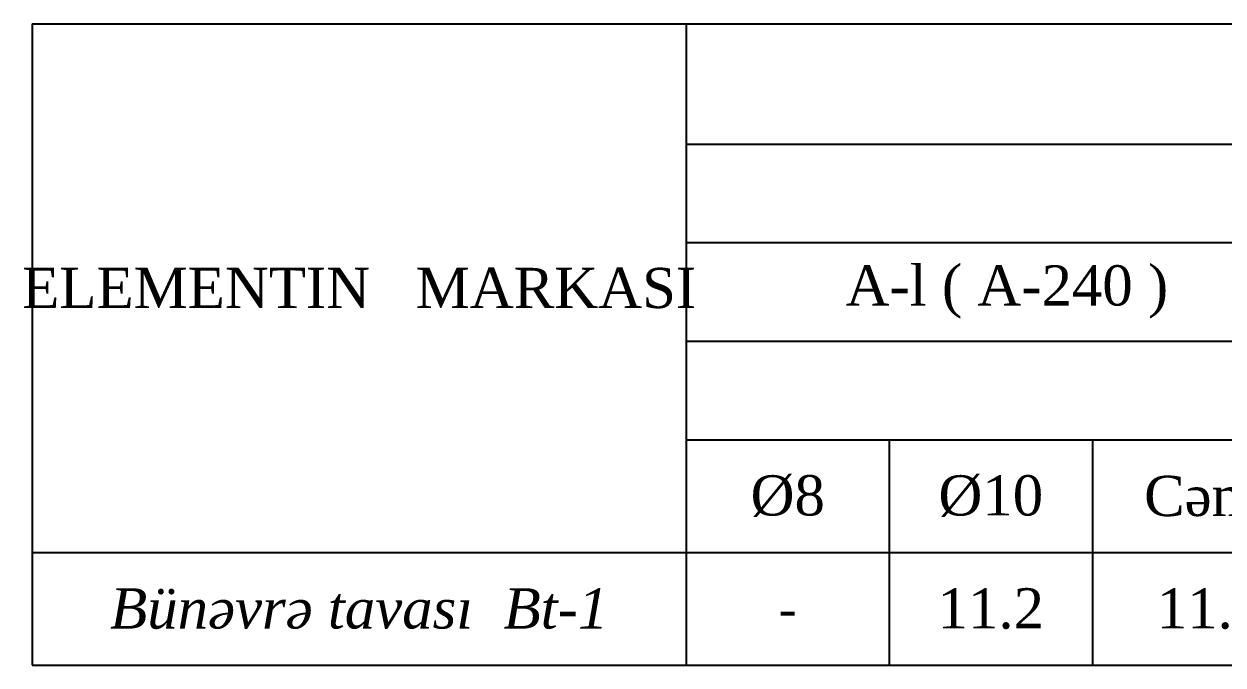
# Model space of a CAD drawing. Header units: millimetres. Extents: x 806395 to 2097197, y -233789 to 193681.
# Drawn here: x 2078153 to 2084703, y -106346 to -102841 of the extents above; entities that cross this region are included whole.
import ezdxf

# ---------------------------------------------------------------- set-up
doc = ezdxf.new("R2010")
doc.units = ezdxf.units.MM
doc.linetypes.add('0', pattern=[0])
doc.layers.add('KON cedvel', color=7, linetype='0', lineweight=15)
doc.styles.get("Standard").update_dxf_attribs({"font": 'times.ttf'})
doc.styles.add('Times New  Roman', font='times.ttf')

# ---------------------------------------------------------------- blocks, each defined once
blk = doc.blocks.new('*T145')
at = {"layer": 'KON cedvel', "color": 0, "linetype": 'ByBlock', "lineweight": -2, "transparency": 16777216}
for p, q in [((0, 0), (18498.8, 0)), ((0, 0), (0, -3504.6)), ((3572.7, 0), (3572.7, -3504.6)), ((17213.5, 0), (17213.5, -3504.6)), ((18498.8, 0), (18498.8, -3504.6)), ((3572.7, -656.4), (17213.5, -656.4)), ((3572.7, -1195.5), (17213.5, -1195.5)), ((7076.7, -1195.5), (7076.7, -1734.6)), ((3572.7, -1734.6), (17213.5, -1734.6)), ((3572.7, -2273.8), (17213.5, -2273.8)), ((4682, -2273.8), (4682, -3504.6)), ((5791.4, -2273.8), (5791.4, -3504.6)), ((7076.7, -2273.8), (7076.7, -3504.6)), ((8282.6, -2273.8), (8282.6, -3504.6)), ((9283.7, -2273.8), (9283.7, -3504.6)), ((10404.7, -2273.8), (10404.7, -3504.6)), ((11514, -2273.8), (11514, -3504.6)), ((12623.4, -2273.8), (12623.4, -3504.6)), ((13732.7, -2273.8), (13732.7, -3504.6)), ((14842.1, -2273.8), (14842.1, -3504.6)), ((15951.4, -2273.8), (15951.4, -3504.6)), ((0, -2889.3), (18498.8, -2889.3)), ((0, -3504.6), (18498.8, -3504.6))]:
    blk.add_line(p, q, dxfattribs=at)
at = {"layer": 'KON cedvel', "color": 0, "lineweight": 15, "transparency": 16777216, "attachment_point": 5, "style": 'Times New  Roman'}
for s, insert, char_height, width in [('ARMATUR MƏMULATLARI', (10393.1, -328.2), 219.942, 13631.988), ('ARMATURUN SINFI', (10393.1, -925.9), 219.942, 13631.988), ('YEKUN                  kq', (17856.1, -1444.7), 219.942, 1276.498), ('{\\fTimes New Roman|b0|i0|c238|p18;A-l ( A-240 )}', (5324.7, -1465.1), 219.942, 3495.182), ('ELEMENTIN   MARKASI', (1786.3, -1444.7), 219.942, 3563.892), ('{\\fTimes New Roman|b0|i0|c238|p18;A}500C', (12145.1, -1465.1), 219.942, 10128.008), ('ГОСТ {\\fTimes New Roman|b0|i0|c238|p18;34028}-20{\\fTimes New Roman|b0|i0|c238|p18;1}6', (10393.1, -2004.2), 219.942, 13631.988), ('CƏ{\\fTimes New Roman|b0|i0|c238|p18;Mİ}', (16582.4, -2581.6), 219.942, 1253.273), ('{\\fTimes New Roman|b0|i0|c238|p18;%%C}8', (4127.4, -2581.6), 219.942, 1100.544), ('{\\fTimes New Roman|b0|i0|c238|p18;%%C}10', (5236.7, -2581.6), 219.942, 1100.544), ('{\\fTimes New Roman|b0|i0|c238|p18;Cəmi}', (6434, -2581.6), 219.942, 1276.498), ('{\\fTimes New Roman|b0|i0|c238|p18;%%C}1{\\fTimes New Roman|b0|i0|c238|p18;2}', (7679.6, -2581.6), 219.942, 1197.103), ('{\\fTimes New Roman|b0|i0|c238|p18;%%C}1{\\fTimes New Roman|b0|i0|c238|p18;4}', (8783.2, -2581.6), 219.942, 992.373), ('{\\fTimes New Roman|b0|i0|c238|p18;%%C16}', (9844.2, -2581.6), 219.942, 1112.157), ('{\\fTimes New Roman|b0|i0|c238|p18;%%C18}', (10959.4, -2581.6), 219.942, 1100.544), ('{\\fTimes New Roman|b0|i0|c238|p18;%%C20}', (12068.7, -2581.6), 219.942, 1100.544), ('{\\fTimes New Roman|b0|i0|c238|p18;%%C22}', (13178, -2581.6), 219.942, 1100.544), ('{\\fTimes New Roman|b0|i0|c238|p18;%%C25}', (14287.4, -2581.6), 219.942, 1100.544), ('{\\fTimes New Roman|b0|i0|c238|p18;%%C28}', (15396.7, -2581.6), 219.942, 1100.544), ('{\\C1;11.2}', (5236.7, -3197), 219.94, 1102.446), ('{\\C1;11.2}', (6434, -3197), 219.94, 1278.4), ('{\\C1;30.1}', (7679.6, -3197), 193.55, 1197.103), ('{\\C1;366.1}', (8783.2, -3197), 193.549, 992.373), ('{\\C1;396.3}', (16582.4, -3197), 219.942, 1253.273), ('{\\C1;407.5}', (17856.1, -3197), 219.942, 1276.498), ('{\\fTimes New Roman|b0|i0|c238|p18;\\C1;-}', (4127.4, -3197), 193.549, 1100.544), ('{\\fTimes New Roman|b0|i0|c238|p18;\\C1;-}', (9844.2, -3197), 193.549, 1112.157), ('{\\fTimes New Roman|b0|i0|c238|p18;\\C1;-}', (10959.4, -3197), 193.549, 1100.544), ('{\\fTimes New Roman|b0|i0|c238|p18;\\C1;-}', (12068.7, -3197), 193.549, 1100.544), ('{\\fTimes New Roman|b0|i0|c238|p18;\\C1;-}', (13178, -3197), 193.549, 1100.544), ('{\\fTimes New Roman|b0|i0|c238|p18;\\C1;-}', (14287.4, -3197), 193.549, 1100.544), ('{\\fTimes New Roman|b0|i0|c238|p18;\\C1;-}', (15396.7, -3197), 193.549, 1100.544)]:
    blk.add_mtext(s, dxfattribs=dict(at, insert=insert, char_height=char_height, width=width))
at = {"layer": 'KON cedvel', "color": 0, "lineweight": 15, "transparency": 16777216, "insert": (1786.3, -3197), "char_height": 219.942, "width": 3563.892, "attachment_point": 5}
blk.add_mtext('{\\fTimes New Roman|b0|i1|c238|p18;\\C256;Bünəvrə tavası  Bt-1}', dxfattribs=at)

msp = doc.modelspace()

# ---------------------------------------------------------------- block references
msp.add_blockref('*T145', (2078198.107, -102841.388))

doc.saveas('drawing.dxf')
